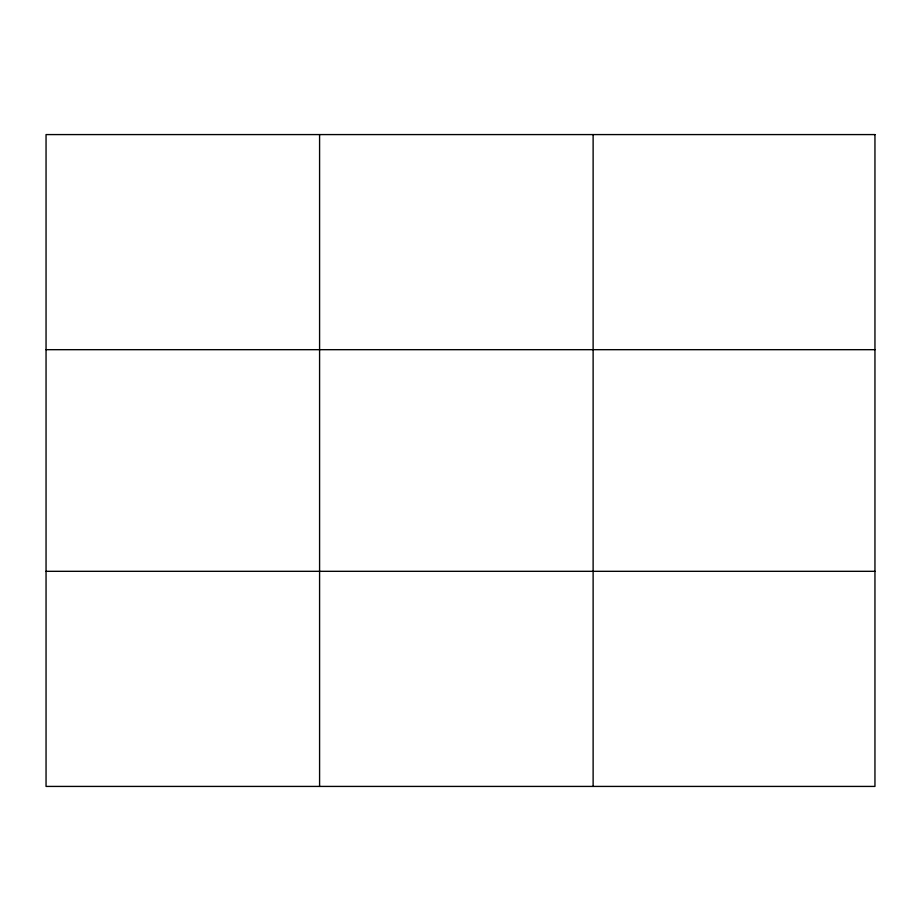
<?xml version="1.0" encoding="UTF-8"?>
<svg xmlns="http://www.w3.org/2000/svg" width="921" height="921" viewBox="0 0 921 921"><rect width="100%" height="100%" fill="white"/><g stroke="black" fill="none" stroke-linecap="round" stroke-linejoin="round"><path stroke-width="1.38" d="M593.124 134.581L593.124 786.419M46.05 349.681L874.95 349.681M46.05 571.319L874.95 571.319M319.587 134.581L319.587 786.419M874.95 134.581L874.95 786.419L46.05 786.419L46.05 134.581L874.95 134.581"/></g></svg>
